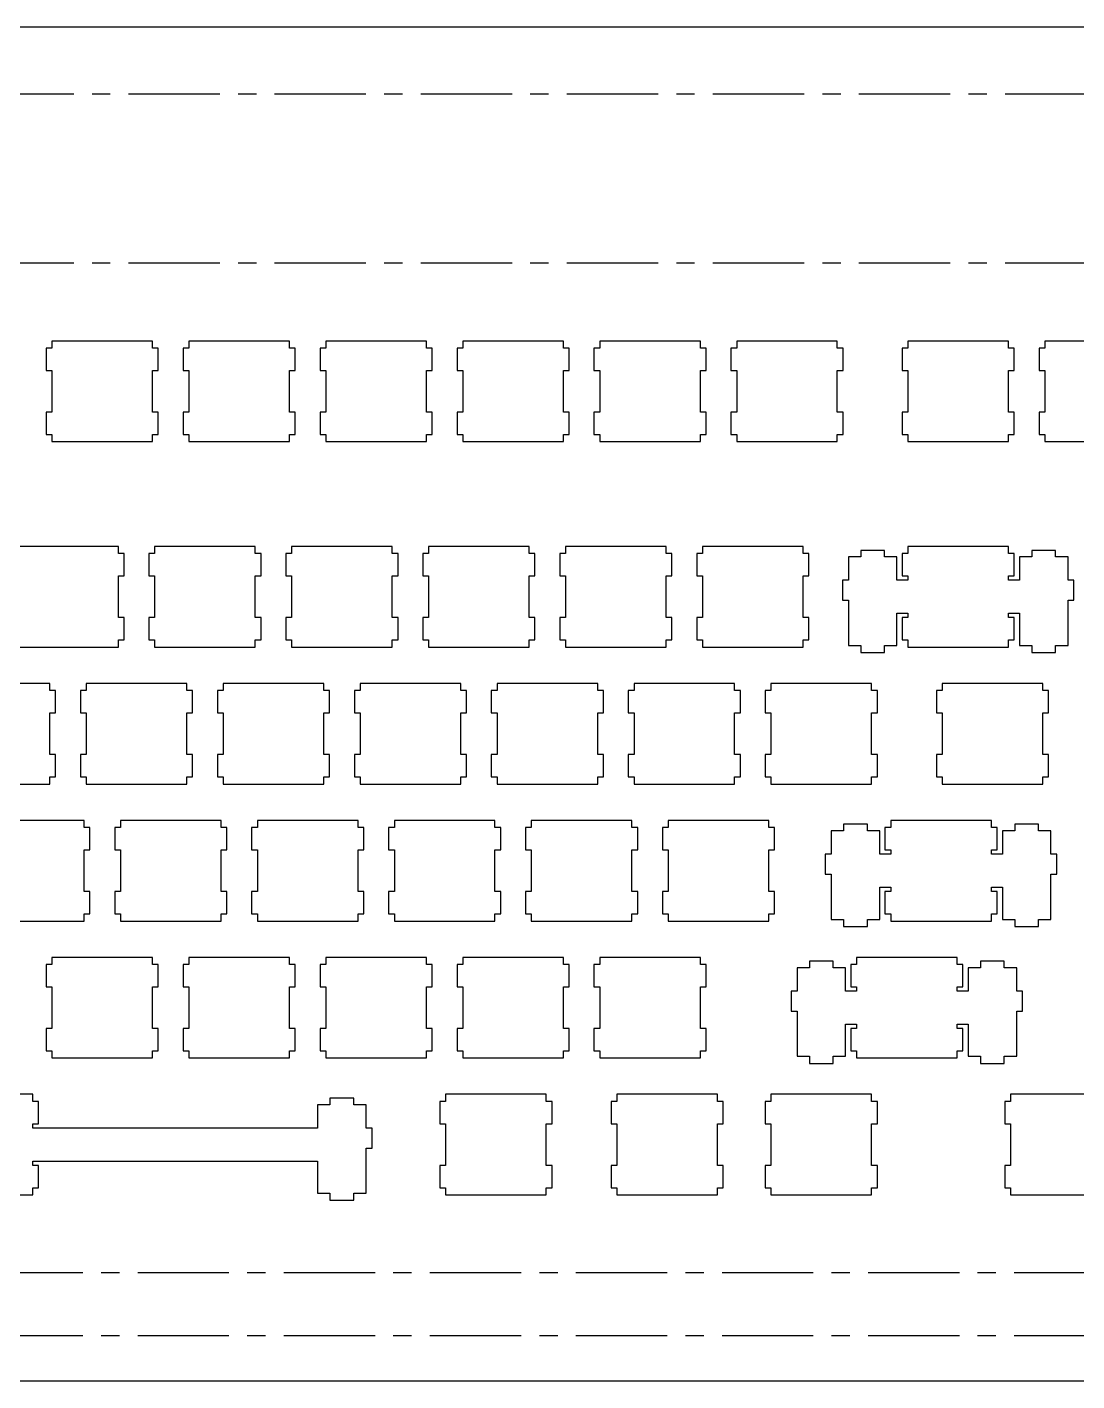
# Model space of a CAD drawing. Header units: millimetres. Extents: x 0 to 461, y 0 to 188.
# Drawn here: x 147.2 to 293.2, y 0 to 188.3 of the extents above; entities that cross this region are included whole.
import ezdxf

# ---------------------------------------------------------------- set-up
doc = ezdxf.new("R2010")
doc.units = ezdxf.units.MM
doc.linetypes.add('CENTERX2', pattern=[20.32, 12.7, -2.54, 2.54, -2.54])

msp = doc.modelspace()

# ---------------------------------------------------------------- linework, layer by layer
at = {"color": 7, "linetype": 'Continuous', "lineweight": 25}
for p, q in [((377.22, 188.34), (0.03, 188.34)), ((150.66, 143.67), (149.86, 143.67)), ((149.86, 143.67), (149.86, 140.57)), ((164.66, 144.67), (150.66, 144.67)), ((150.66, 144.67), (150.66, 143.67)), ((164.66, 143.67), (164.66, 144.67)), ((165.46, 143.67), (164.66, 143.67)), ((165.46, 140.57), (165.46, 143.67)), ((169.71, 143.67), (168.91, 143.67)), ((168.91, 143.67), (168.91, 140.57)), ((183.71, 144.67), (169.71, 144.67)), ((169.71, 144.67), (169.71, 143.67)), ((183.71, 143.67), (183.71, 144.67)), ((184.51, 143.67), (183.71, 143.67)), ((184.51, 140.57), (184.51, 143.67)), ((188.76, 143.67), (187.96, 143.67)), ((187.96, 143.67), (187.96, 140.57)), ((202.76, 144.67), (188.76, 144.67)), ((188.76, 144.67), (188.76, 143.67)), ((202.76, 143.67), (202.76, 144.67)), ((203.56, 143.67), (202.76, 143.67)), ((203.56, 140.57), (203.56, 143.67)), ((207.81, 143.67), (207.01, 143.67)), ((207.01, 143.67), (207.01, 140.57)), ((221.81, 144.67), (207.81, 144.67)), ((207.81, 144.67), (207.81, 143.67)), ((221.81, 143.67), (221.81, 144.67)), ((222.61, 143.67), (221.81, 143.67)), ((222.61, 140.57), (222.61, 143.67)), ((226.86, 143.67), (226.06, 143.67)), ((226.06, 143.67), (226.06, 140.57)), ((240.86, 144.67), (226.86, 144.67)), ((226.86, 144.67), (226.86, 143.67)), ((240.86, 143.67), (240.86, 144.67)), ((241.66, 143.67), (240.86, 143.67)), ((241.66, 140.57), (241.66, 143.67)), ((245.91, 143.67), (245.11, 143.67)), ((245.11, 143.67), (245.11, 140.57)), ((259.91, 144.67), (245.91, 144.67)), ((245.91, 144.67), (245.91, 143.67)), ((259.91, 143.67), (259.91, 144.67)), ((260.71, 143.67), (259.91, 143.67)), ((260.71, 140.57), (260.71, 143.67)), ((269.73, 143.67), (268.93, 143.67)), ((268.93, 143.67), (268.93, 140.57)), ((283.73, 144.67), (269.73, 144.67)), ((269.73, 144.67), (269.73, 143.67)), ((283.73, 143.67), (283.73, 144.67)), ((284.53, 143.67), (283.73, 143.67)), ((284.53, 140.57), (284.53, 143.67)), ((288.78, 143.67), (287.98, 143.67)), ((287.98, 143.67), (287.98, 140.57)), ((302.78, 144.67), (288.78, 144.67)), ((288.78, 144.67), (288.78, 143.67)), ((149.86, 140.57), (150.66, 140.57)), ((150.66, 140.57), (150.66, 134.77)), ((164.66, 134.77), (164.66, 140.57)), ((164.66, 140.57), (165.46, 140.57)), ((168.91, 140.57), (169.71, 140.57)), ((169.71, 140.57), (169.71, 134.77)), ((183.71, 134.77), (183.71, 140.57)), ((183.71, 140.57), (184.51, 140.57)), ((187.96, 140.57), (188.76, 140.57)), ((188.76, 140.57), (188.76, 134.77)), ((202.76, 134.77), (202.76, 140.57)), ((202.76, 140.57), (203.56, 140.57)), ((207.01, 140.57), (207.81, 140.57)), ((207.81, 140.57), (207.81, 134.77)), ((221.81, 134.77), (221.81, 140.57)), ((221.81, 140.57), (222.61, 140.57)), ((226.06, 140.57), (226.86, 140.57)), ((226.86, 140.57), (226.86, 134.77)), ((240.86, 134.77), (240.86, 140.57)), ((240.86, 140.57), (241.66, 140.57)), ((245.11, 140.57), (245.91, 140.57)), ((245.91, 140.57), (245.91, 134.77)), ((259.91, 134.77), (259.91, 140.57)), ((259.91, 140.57), (260.71, 140.57)), ((268.93, 140.57), (269.73, 140.57)), ((269.73, 140.57), (269.73, 134.77)), ((283.73, 134.77), (283.73, 140.57)), ((283.73, 140.57), (284.53, 140.57)), ((287.98, 140.57), (288.78, 140.57)), ((288.78, 140.57), (288.78, 134.77)), ((150.66, 134.77), (149.86, 134.77)), ((149.86, 134.77), (149.86, 131.67)), ((165.46, 134.77), (164.66, 134.77)), ((165.46, 131.67), (165.46, 134.77)), ((169.71, 134.77), (168.91, 134.77)), ((168.91, 134.77), (168.91, 131.67)), ((184.51, 134.77), (183.71, 134.77)), ((184.51, 131.67), (184.51, 134.77)), ((188.76, 134.77), (187.96, 134.77)), ((187.96, 134.77), (187.96, 131.67)), ((203.56, 134.77), (202.76, 134.77)), ((203.56, 131.67), (203.56, 134.77)), ((207.81, 134.77), (207.01, 134.77)), ((207.01, 134.77), (207.01, 131.67)), ((222.61, 134.77), (221.81, 134.77)), ((222.61, 131.67), (222.61, 134.77)), ((226.86, 134.77), (226.06, 134.77)), ((226.06, 134.77), (226.06, 131.67)), ((241.66, 134.77), (240.86, 134.77)), ((241.66, 131.67), (241.66, 134.77)), ((245.91, 134.77), (245.11, 134.77)), ((245.11, 134.77), (245.11, 131.67)), ((260.71, 134.77), (259.91, 134.77)), ((260.71, 131.67), (260.71, 134.77)), ((269.73, 134.77), (268.93, 134.77)), ((268.93, 134.77), (268.93, 131.67)), ((284.53, 134.77), (283.73, 134.77)), ((284.53, 131.67), (284.53, 134.77)), ((288.78, 134.77), (287.98, 134.77)), ((287.98, 134.77), (287.98, 131.67)), ((149.86, 131.67), (150.66, 131.67)), ((150.66, 131.67), (150.66, 130.67)), ((150.66, 130.67), (164.66, 130.67)), ((164.66, 130.67), (164.66, 131.67)), ((164.66, 131.67), (165.46, 131.67)), ((168.91, 131.67), (169.71, 131.67)), ((169.71, 131.67), (169.71, 130.67)), ((169.71, 130.67), (183.71, 130.67)), ((183.71, 130.67), (183.71, 131.67)), ((183.71, 131.67), (184.51, 131.67)), ((187.96, 131.67), (188.76, 131.67)), ((188.76, 131.67), (188.76, 130.67)), ((188.76, 130.67), (202.76, 130.67)), ((202.76, 130.67), (202.76, 131.67)), ((202.76, 131.67), (203.56, 131.67)), ((207.01, 131.67), (207.81, 131.67)), ((207.81, 131.67), (207.81, 130.67)), ((207.81, 130.67), (221.81, 130.67)), ((221.81, 130.67), (221.81, 131.67)), ((221.81, 131.67), (222.61, 131.67)), ((226.06, 131.67), (226.86, 131.67)), ((226.86, 131.67), (226.86, 130.67)), ((226.86, 130.67), (240.86, 130.67)), ((240.86, 130.67), (240.86, 131.67)), ((240.86, 131.67), (241.66, 131.67)), ((245.11, 131.67), (245.91, 131.67)), ((245.91, 131.67), (245.91, 130.67)), ((245.91, 130.67), (259.91, 130.67)), ((259.91, 130.67), (259.91, 131.67)), ((259.91, 131.67), (260.71, 131.67)), ((268.93, 131.67), (269.73, 131.67)), ((269.73, 131.67), (269.73, 130.67)), ((269.73, 130.67), (283.73, 130.67)), ((283.73, 130.67), (283.73, 131.67)), ((283.73, 131.67), (284.53, 131.67)), ((287.98, 131.67), (288.78, 131.67)), ((288.78, 131.67), (288.78, 130.67)), ((288.78, 130.67), (302.78, 130.67)), ((159.9, 116.09), (145.9, 116.09)), ((159.9, 115.1), (159.9, 116.09)), ((160.7, 115.1), (159.9, 115.1)), ((160.7, 112), (160.7, 115.1)), ((164.95, 115.1), (164.15, 115.1)), ((164.15, 115.1), (164.15, 112)), ((178.95, 116.09), (164.95, 116.09)), ((164.95, 116.09), (164.95, 115.1)), ((178.95, 115.1), (178.95, 116.09)), ((179.75, 115.1), (178.95, 115.1)), ((179.75, 112), (179.75, 115.1)), ((184, 115.1), (183.2, 115.1)), ((183.2, 115.1), (183.2, 112)), ((198, 116.09), (184, 116.09)), ((184, 116.09), (184, 115.1)), ((198, 115.1), (198, 116.09)), ((198.8, 115.1), (198, 115.1)), ((198.8, 112), (198.8, 115.1)), ((203.05, 115.1), (202.25, 115.1)), ((202.25, 115.1), (202.25, 112)), ((217.05, 116.09), (203.05, 116.09)), ((203.05, 116.09), (203.05, 115.1)), ((217.05, 115.1), (217.05, 116.09)), ((217.85, 115.1), (217.05, 115.1)), ((217.85, 112), (217.85, 115.1)), ((222.1, 115.1), (221.3, 115.1)), ((221.3, 115.1), (221.3, 112)), ((236.1, 116.09), (222.1, 116.09)), ((222.1, 116.09), (222.1, 115.1)), ((236.1, 115.1), (236.1, 116.09)), ((236.9, 115.1), (236.1, 115.1)), ((236.9, 112), (236.9, 115.1)), ((241.15, 115.1), (240.35, 115.1)), ((240.35, 115.1), (240.35, 112)), ((255.15, 116.09), (241.15, 116.09)), ((241.15, 116.09), (241.15, 115.1)), ((255.15, 115.1), (255.15, 116.09)), ((255.95, 115.1), (255.15, 115.1)), ((255.95, 112), (255.95, 115.1)), ((266.48, 115.55), (263.18, 115.55)), ((263.18, 115.55), (263.18, 114.63)), ((266.48, 114.63), (266.48, 115.55)), ((269.73, 115.1), (268.93, 115.1)), ((268.93, 115.1), (268.93, 112)), ((283.73, 116.09), (269.73, 116.09)), ((269.73, 116.09), (269.73, 115.1)), ((283.73, 115.1), (283.73, 116.09)), ((284.53, 115.1), (283.73, 115.1)), ((284.53, 112), (284.53, 115.1)), ((290.28, 115.55), (286.98, 115.55)), ((286.98, 115.55), (286.98, 114.63)), ((290.28, 114.63), (290.28, 115.55)), ((263.18, 114.63), (261.45, 114.63)), ((261.45, 114.63), (261.45, 111.39)), ((268.2, 114.63), (266.48, 114.63)), ((268.2, 111.39), (268.2, 114.63)), ((286.98, 114.63), (285.25, 114.63)), ((285.25, 114.63), (285.25, 111.39)), ((292, 114.63), (290.28, 114.63)), ((292, 111.39), (292, 114.63)), ((159.9, 106.2), (159.9, 112)), ((159.9, 112), (160.7, 112)), ((164.15, 112), (164.95, 112)), ((164.95, 112), (164.95, 106.2)), ((178.95, 106.2), (178.95, 112)), ((178.95, 112), (179.75, 112)), ((183.2, 112), (184, 112)), ((184, 112), (184, 106.2)), ((198, 106.2), (198, 112)), ((198, 112), (198.8, 112)), ((202.25, 112), (203.05, 112)), ((203.05, 112), (203.05, 106.2)), ((217.05, 106.2), (217.05, 112)), ((217.05, 112), (217.85, 112)), ((221.3, 112), (222.1, 112)), ((222.1, 112), (222.1, 106.2)), ((236.1, 106.2), (236.1, 112)), ((236.1, 112), (236.9, 112)), ((240.35, 112), (241.15, 112)), ((241.15, 112), (241.15, 106.2)), ((255.15, 106.2), (255.15, 112)), ((255.15, 112), (255.95, 112)), ((261.45, 111.39), (260.63, 111.39)), ((260.63, 111.39), (260.63, 108.6)), ((269.73, 111.39), (268.2, 111.39)), ((268.93, 112), (269.73, 112)), ((269.73, 112), (269.73, 111.39)), ((283.73, 111.39), (283.73, 112)), ((283.73, 112), (284.53, 112)), ((285.25, 111.39), (283.73, 111.39)), ((292.83, 111.39), (292, 111.39)), ((292.83, 108.6), (292.83, 111.39)), ((260.63, 108.6), (261.45, 108.6)), ((261.45, 108.6), (261.45, 102.33)), ((292, 102.33), (292, 108.6)), ((292, 108.6), (292.83, 108.6)), ((160.7, 106.2), (159.9, 106.2)), ((160.7, 103.1), (160.7, 106.2)), ((164.95, 106.2), (164.15, 106.2)), ((164.15, 106.2), (164.15, 103.1)), ((179.75, 106.2), (178.95, 106.2)), ((179.75, 103.1), (179.75, 106.2)), ((184, 106.2), (183.2, 106.2)), ((183.2, 106.2), (183.2, 103.1)), ((198.8, 106.2), (198, 106.2)), ((198.8, 103.1), (198.8, 106.2)), ((203.05, 106.2), (202.25, 106.2)), ((202.25, 106.2), (202.25, 103.1)), ((217.85, 106.2), (217.05, 106.2)), ((217.85, 103.1), (217.85, 106.2)), ((222.1, 106.2), (221.3, 106.2)), ((221.3, 106.2), (221.3, 103.1)), ((236.9, 106.2), (236.1, 106.2)), ((236.9, 103.1), (236.9, 106.2)), ((241.15, 106.2), (240.35, 106.2)), ((240.35, 106.2), (240.35, 103.1)), ((255.95, 106.2), (255.15, 106.2)), ((255.95, 103.1), (255.95, 106.2)), ((268.2, 102.33), (268.2, 106.8)), ((268.2, 106.8), (269.73, 106.8)), ((269.73, 106.2), (268.93, 106.2)), ((268.93, 106.2), (268.93, 103.1)), ((269.73, 106.8), (269.73, 106.2)), ((283.73, 106.2), (283.73, 106.8)), ((283.73, 106.8), (285.25, 106.8)), ((284.53, 106.2), (283.73, 106.2)), ((284.53, 103.1), (284.53, 106.2)), ((285.25, 106.8), (285.25, 102.33)), ((145.9, 102.1), (159.9, 102.1)), ((159.9, 102.1), (159.9, 103.1)), ((159.9, 103.1), (160.7, 103.1)), ((164.15, 103.1), (164.95, 103.1)), ((164.95, 103.1), (164.95, 102.1)), ((164.95, 102.1), (178.95, 102.1)), ((178.95, 102.1), (178.95, 103.1)), ((178.95, 103.1), (179.75, 103.1)), ((183.2, 103.1), (184, 103.1)), ((184, 103.1), (184, 102.1)), ((184, 102.1), (198, 102.1)), ((198, 102.1), (198, 103.1)), ((198, 103.1), (198.8, 103.1)), ((202.25, 103.1), (203.05, 103.1)), ((203.05, 103.1), (203.05, 102.1)), ((203.05, 102.1), (217.05, 102.1)), ((217.05, 102.1), (217.05, 103.1)), ((217.05, 103.1), (217.85, 103.1)), ((221.3, 103.1), (222.1, 103.1)), ((222.1, 103.1), (222.1, 102.1)), ((222.1, 102.1), (236.1, 102.1)), ((236.1, 102.1), (236.1, 103.1)), ((236.1, 103.1), (236.9, 103.1)), ((240.35, 103.1), (241.15, 103.1)), ((241.15, 103.1), (241.15, 102.1)), ((241.15, 102.1), (255.15, 102.1)), ((255.15, 102.1), (255.15, 103.1)), ((255.15, 103.1), (255.95, 103.1)), ((261.45, 102.33), (263.18, 102.33)), ((263.18, 102.33), (263.18, 101.35)), ((266.48, 101.35), (266.48, 102.33)), ((266.48, 102.33), (268.2, 102.33)), ((268.93, 103.1), (269.73, 103.1)), ((269.73, 103.1), (269.73, 102.1)), ((269.73, 102.1), (283.73, 102.1)), ((283.73, 102.1), (283.73, 103.1)), ((283.73, 103.1), (284.53, 103.1)), ((285.25, 102.33), (286.98, 102.33)), ((286.98, 102.33), (286.98, 101.35)), ((290.28, 101.35), (290.28, 102.33)), ((290.28, 102.33), (292, 102.33)), ((263.18, 101.35), (266.48, 101.35)), ((286.98, 101.35), (290.28, 101.35)), ((150.38, 97.04), (136.38, 97.04)), ((150.38, 96.05), (150.38, 97.04)), ((151.18, 96.05), (150.38, 96.05)), ((151.18, 92.95), (151.18, 96.05)), ((155.43, 96.05), (154.63, 96.05)), ((154.63, 96.05), (154.63, 92.95)), ((169.43, 97.04), (155.43, 97.04)), ((155.43, 97.04), (155.43, 96.05)), ((169.43, 96.05), (169.43, 97.04)), ((170.23, 96.05), (169.43, 96.05)), ((170.23, 92.95), (170.23, 96.05)), ((174.48, 96.05), (173.68, 96.05)), ((173.68, 96.05), (173.68, 92.95)), ((188.48, 97.04), (174.48, 97.04)), ((174.48, 97.04), (174.48, 96.05)), ((188.48, 96.05), (188.48, 97.04)), ((189.28, 96.05), (188.48, 96.05)), ((189.28, 92.95), (189.28, 96.05)), ((193.53, 96.05), (192.73, 96.05)), ((192.73, 96.05), (192.73, 92.95)), ((207.53, 97.04), (193.53, 97.04)), ((193.53, 97.04), (193.53, 96.05)), ((207.53, 96.05), (207.53, 97.04)), ((208.33, 96.05), (207.53, 96.05)), ((208.33, 92.95), (208.33, 96.05)), ((212.58, 96.05), (211.78, 96.05)), ((211.78, 96.05), (211.78, 92.95)), ((226.58, 97.04), (212.58, 97.04)), ((212.58, 97.04), (212.58, 96.05)), ((226.58, 96.05), (226.58, 97.04)), ((227.38, 96.05), (226.58, 96.05)), ((227.38, 92.95), (227.38, 96.05)), ((231.63, 96.05), (230.83, 96.05)), ((230.83, 96.05), (230.83, 92.95)), ((245.63, 97.04), (231.63, 97.04)), ((231.63, 97.04), (231.63, 96.05)), ((245.63, 96.05), (245.63, 97.04)), ((246.43, 96.05), (245.63, 96.05)), ((246.43, 92.95), (246.43, 96.05)), ((250.68, 96.05), (249.88, 96.05)), ((249.88, 96.05), (249.88, 92.95)), ((264.68, 97.04), (250.68, 97.04)), ((250.68, 97.04), (250.68, 96.05)), ((264.68, 96.05), (264.68, 97.04)), ((265.48, 96.05), (264.68, 96.05)), ((265.48, 92.95), (265.48, 96.05)), ((274.49, 96.05), (273.69, 96.05)), ((273.69, 96.05), (273.69, 92.95)), ((288.49, 97.04), (274.49, 97.04)), ((274.49, 97.04), (274.49, 96.05)), ((288.49, 96.05), (288.49, 97.04)), ((289.29, 96.05), (288.49, 96.05)), ((289.29, 92.95), (289.29, 96.05)), ((150.38, 87.15), (150.38, 92.95)), ((150.38, 92.95), (151.18, 92.95)), ((154.63, 92.95), (155.43, 92.95)), ((155.43, 92.95), (155.43, 87.15)), ((169.43, 87.15), (169.43, 92.95)), ((169.43, 92.95), (170.23, 92.95)), ((173.68, 92.95), (174.48, 92.95)), ((174.48, 92.95), (174.48, 87.15)), ((188.48, 87.15), (188.48, 92.95)), ((188.48, 92.95), (189.28, 92.95)), ((192.73, 92.95), (193.53, 92.95)), ((193.53, 92.95), (193.53, 87.15)), ((207.53, 87.15), (207.53, 92.95)), ((207.53, 92.95), (208.33, 92.95)), ((211.78, 92.95), (212.58, 92.95)), ((212.58, 92.95), (212.58, 87.15)), ((226.58, 87.15), (226.58, 92.95)), ((226.58, 92.95), (227.38, 92.95)), ((230.83, 92.95), (231.63, 92.95)), ((231.63, 92.95), (231.63, 87.15)), ((245.63, 87.15), (245.63, 92.95)), ((245.63, 92.95), (246.43, 92.95)), ((249.88, 92.95), (250.68, 92.95)), ((250.68, 92.95), (250.68, 87.15)), ((264.68, 87.15), (264.68, 92.95)), ((264.68, 92.95), (265.48, 92.95)), ((273.69, 92.95), (274.49, 92.95)), ((274.49, 92.95), (274.49, 87.15)), ((288.49, 87.15), (288.49, 92.95)), ((288.49, 92.95), (289.29, 92.95)), ((151.18, 87.15), (150.38, 87.15)), ((151.18, 84.05), (151.18, 87.15)), ((155.43, 87.15), (154.63, 87.15)), ((154.63, 87.15), (154.63, 84.05)), ((170.23, 87.15), (169.43, 87.15)), ((170.23, 84.05), (170.23, 87.15)), ((174.48, 87.15), (173.68, 87.15)), ((173.68, 87.15), (173.68, 84.05)), ((189.28, 87.15), (188.48, 87.15)), ((189.28, 84.05), (189.28, 87.15)), ((193.53, 87.15), (192.73, 87.15)), ((192.73, 87.15), (192.73, 84.05)), ((208.33, 87.15), (207.53, 87.15)), ((208.33, 84.05), (208.33, 87.15)), ((212.58, 87.15), (211.78, 87.15)), ((211.78, 87.15), (211.78, 84.05)), ((227.38, 87.15), (226.58, 87.15)), ((227.38, 84.05), (227.38, 87.15)), ((231.63, 87.15), (230.83, 87.15)), ((230.83, 87.15), (230.83, 84.05)), ((246.43, 87.15), (245.63, 87.15)), ((246.43, 84.05), (246.43, 87.15)), ((250.68, 87.15), (249.88, 87.15)), ((249.88, 87.15), (249.88, 84.05)), ((265.48, 87.15), (264.68, 87.15)), ((265.48, 84.05), (265.48, 87.15)), ((274.49, 87.15), (273.69, 87.15)), ((273.69, 87.15), (273.69, 84.05)), ((289.29, 87.15), (288.49, 87.15)), ((289.29, 84.05), (289.29, 87.15)), ((136.38, 83.05), (150.38, 83.05)), ((150.38, 83.05), (150.38, 84.05)), ((150.38, 84.05), (151.18, 84.05)), ((154.63, 84.05), (155.43, 84.05)), ((155.43, 84.05), (155.43, 83.05)), ((155.43, 83.05), (169.43, 83.05)), ((169.43, 83.05), (169.43, 84.05)), ((169.43, 84.05), (170.23, 84.05)), ((173.68, 84.05), (174.48, 84.05)), ((174.48, 84.05), (174.48, 83.05)), ((174.48, 83.05), (188.48, 83.05)), ((188.48, 83.05), (188.48, 84.05)), ((188.48, 84.05), (189.28, 84.05)), ((192.73, 84.05), (193.53, 84.05)), ((193.53, 84.05), (193.53, 83.05)), ((193.53, 83.05), (207.53, 83.05)), ((207.53, 83.05), (207.53, 84.05)), ((207.53, 84.05), (208.33, 84.05)), ((211.78, 84.05), (212.58, 84.05)), ((212.58, 84.05), (212.58, 83.05)), ((212.58, 83.05), (226.58, 83.05)), ((226.58, 83.05), (226.58, 84.05)), ((226.58, 84.05), (227.38, 84.05)), ((230.83, 84.05), (231.63, 84.05)), ((231.63, 84.05), (231.63, 83.05)), ((231.63, 83.05), (245.63, 83.05)), ((245.63, 83.05), (245.63, 84.05)), ((245.63, 84.05), (246.43, 84.05)), ((249.88, 84.05), (250.68, 84.05)), ((250.68, 84.05), (250.68, 83.05)), ((250.68, 83.05), (264.68, 83.05)), ((264.68, 83.05), (264.68, 84.05)), ((264.68, 84.05), (265.48, 84.05)), ((273.69, 84.05), (274.49, 84.05)), ((274.49, 84.05), (274.49, 83.05)), ((274.49, 83.05), (288.49, 83.05)), ((288.49, 83.05), (288.49, 84.05)), ((288.49, 84.05), (289.29, 84.05)), ((155.14, 77.99), (141.14, 77.99)), ((155.14, 76.99), (155.14, 77.99)), ((174.19, 77.99), (160.19, 77.99)), ((160.19, 77.99), (160.19, 76.99)), ((174.19, 76.99), (174.19, 77.99)), ((193.24, 77.99), (179.24, 77.99)), ((179.24, 77.99), (179.24, 76.99)), ((193.24, 76.99), (193.24, 77.99)), ((212.29, 77.99), (198.29, 77.99)), ((198.29, 77.99), (198.29, 76.99)), ((212.29, 76.99), (212.29, 77.99)), ((231.34, 77.99), (217.34, 77.99)), ((217.34, 77.99), (217.34, 76.99)), ((231.34, 76.99), (231.34, 77.99)), ((250.39, 77.99), (236.39, 77.99)), ((236.39, 77.99), (236.39, 76.99)), ((250.39, 76.99), (250.39, 77.99)), ((264.09, 77.45), (260.79, 77.45)), ((260.79, 77.45), (260.79, 76.52)), ((264.09, 76.52), (264.09, 77.45)), ((281.34, 77.99), (267.34, 77.99)), ((267.34, 77.99), (267.34, 76.99)), ((281.34, 76.99), (281.34, 77.99)), ((287.89, 77.45), (284.59, 77.45)), ((284.59, 77.45), (284.59, 76.52)), ((287.89, 76.52), (287.89, 77.45)), ((155.94, 76.99), (155.14, 76.99)), ((155.94, 73.9), (155.94, 76.99)), ((160.19, 76.99), (159.39, 76.99)), ((159.39, 76.99), (159.39, 73.9)), ((174.99, 76.99), (174.19, 76.99)), ((174.99, 73.9), (174.99, 76.99)), ((179.24, 76.99), (178.44, 76.99)), ((178.44, 76.99), (178.44, 73.9)), ((194.04, 76.99), (193.24, 76.99)), ((194.04, 73.9), (194.04, 76.99)), ((198.29, 76.99), (197.49, 76.99)), ((197.49, 76.99), (197.49, 73.9)), ((213.09, 76.99), (212.29, 76.99)), ((213.09, 73.9), (213.09, 76.99)), ((217.34, 76.99), (216.54, 76.99)), ((216.54, 76.99), (216.54, 73.9)), ((232.14, 76.99), (231.34, 76.99)), ((232.14, 73.9), (232.14, 76.99)), ((236.39, 76.99), (235.59, 76.99)), ((235.59, 76.99), (235.59, 73.9)), ((251.19, 76.99), (250.39, 76.99)), ((251.19, 73.9), (251.19, 76.99)), ((260.79, 76.52), (259.07, 76.52)), ((259.07, 76.52), (259.07, 73.29)), ((265.82, 76.52), (264.09, 76.52)), ((265.82, 73.29), (265.82, 76.52)), ((267.34, 76.99), (266.54, 76.99)), ((266.54, 76.99), (266.54, 73.9)), ((282.14, 76.99), (281.34, 76.99)), ((282.14, 73.9), (282.14, 76.99)), ((284.59, 76.52), (282.87, 76.52)), ((282.87, 76.52), (282.87, 73.29)), ((289.62, 76.52), (287.89, 76.52)), ((289.62, 73.29), (289.62, 76.52)), ((155.14, 68.1), (155.14, 73.9)), ((155.14, 73.9), (155.94, 73.9)), ((159.39, 73.9), (160.19, 73.9)), ((160.19, 73.9), (160.19, 68.1)), ((174.19, 68.1), (174.19, 73.9)), ((174.19, 73.9), (174.99, 73.9)), ((178.44, 73.9), (179.24, 73.9)), ((179.24, 73.9), (179.24, 68.1)), ((193.24, 68.1), (193.24, 73.9)), ((193.24, 73.9), (194.04, 73.9)), ((197.49, 73.9), (198.29, 73.9)), ((198.29, 73.9), (198.29, 68.1)), ((212.29, 68.1), (212.29, 73.9)), ((212.29, 73.9), (213.09, 73.9)), ((216.54, 73.9), (217.34, 73.9)), ((217.34, 73.9), (217.34, 68.1)), ((231.34, 68.1), (231.34, 73.9)), ((231.34, 73.9), (232.14, 73.9)), ((235.59, 73.9), (236.39, 73.9)), ((236.39, 73.9), (236.39, 68.1)), ((250.39, 68.1), (250.39, 73.9)), ((250.39, 73.9), (251.19, 73.9)), ((266.54, 73.9), (267.34, 73.9)), ((267.34, 73.9), (267.34, 73.29)), ((281.34, 73.29), (281.34, 73.9)), ((281.34, 73.9), (282.14, 73.9)), ((259.07, 73.29), (258.24, 73.29)), ((258.24, 73.29), (258.24, 70.49)), ((267.34, 73.29), (265.82, 73.29)), ((282.87, 73.29), (281.34, 73.29)), ((290.44, 73.29), (289.62, 73.29)), ((290.44, 70.49), (290.44, 73.29)), ((258.24, 70.49), (259.07, 70.49)), ((259.07, 70.49), (259.07, 64.22)), ((289.62, 64.22), (289.62, 70.49)), ((289.62, 70.49), (290.44, 70.49)), ((155.94, 68.1), (155.14, 68.1)), ((155.94, 64.99), (155.94, 68.1)), ((160.19, 68.1), (159.39, 68.1)), ((159.39, 68.1), (159.39, 64.99)), ((174.99, 68.1), (174.19, 68.1)), ((174.99, 64.99), (174.99, 68.1)), ((179.24, 68.1), (178.44, 68.1)), ((178.44, 68.1), (178.44, 64.99)), ((194.04, 68.1), (193.24, 68.1)), ((194.04, 64.99), (194.04, 68.1)), ((198.29, 68.1), (197.49, 68.1)), ((197.49, 68.1), (197.49, 64.99)), ((213.09, 68.1), (212.29, 68.1)), ((213.09, 64.99), (213.09, 68.1)), ((217.34, 68.1), (216.54, 68.1)), ((216.54, 68.1), (216.54, 64.99)), ((232.14, 68.1), (231.34, 68.1)), ((232.14, 64.99), (232.14, 68.1)), ((236.39, 68.1), (235.59, 68.1)), ((235.59, 68.1), (235.59, 64.99)), ((251.19, 68.1), (250.39, 68.1)), ((251.19, 64.99), (251.19, 68.1)), ((265.82, 64.22), (265.82, 68.69)), ((265.82, 68.69), (267.34, 68.69)), ((267.34, 68.1), (266.54, 68.1)), ((266.54, 68.1), (266.54, 64.99)), ((267.34, 68.69), (267.34, 68.1)), ((281.34, 68.1), (281.34, 68.69)), ((281.34, 68.69), (282.87, 68.69)), ((282.14, 68.1), (281.34, 68.1)), ((282.14, 64.99), (282.14, 68.1)), ((282.87, 68.69), (282.87, 64.22)), ((155.14, 63.99), (155.14, 64.99)), ((155.14, 64.99), (155.94, 64.99)), ((159.39, 64.99), (160.19, 64.99)), ((160.19, 64.99), (160.19, 63.99)), ((174.19, 63.99), (174.19, 64.99)), ((174.19, 64.99), (174.99, 64.99)), ((178.44, 64.99), (179.24, 64.99)), ((179.24, 64.99), (179.24, 63.99)), ((193.24, 63.99), (193.24, 64.99)), ((193.24, 64.99), (194.04, 64.99)), ((197.49, 64.99), (198.29, 64.99)), ((198.29, 64.99), (198.29, 63.99)), ((212.29, 63.99), (212.29, 64.99)), ((212.29, 64.99), (213.09, 64.99)), ((216.54, 64.99), (217.34, 64.99)), ((217.34, 64.99), (217.34, 63.99)), ((231.34, 63.99), (231.34, 64.99)), ((231.34, 64.99), (232.14, 64.99)), ((235.59, 64.99), (236.39, 64.99)), ((236.39, 64.99), (236.39, 63.99)), ((250.39, 63.99), (250.39, 64.99)), ((250.39, 64.99), (251.19, 64.99)), ((259.07, 64.22), (260.79, 64.22)), ((260.79, 64.22), (260.79, 63.24)), ((264.09, 63.24), (264.09, 64.22)), ((264.09, 64.22), (265.82, 64.22)), ((266.54, 64.99), (267.34, 64.99)), ((267.34, 64.99), (267.34, 63.99)), ((281.34, 63.99), (281.34, 64.99)), ((281.34, 64.99), (282.14, 64.99)), ((282.87, 64.22), (284.59, 64.22)), ((284.59, 64.22), (284.59, 63.24)), ((287.89, 63.24), (287.89, 64.22)), ((287.89, 64.22), (289.62, 64.22)), ((141.14, 63.99), (155.14, 63.99)), ((160.19, 63.99), (174.19, 63.99)), ((179.24, 63.99), (193.24, 63.99)), ((198.29, 63.99), (212.29, 63.99)), ((217.34, 63.99), (231.34, 63.99)), ((236.39, 63.99), (250.39, 63.99)), ((260.79, 63.24), (264.09, 63.24)), ((267.34, 63.99), (281.34, 63.99)), ((284.59, 63.24), (287.89, 63.24)), ((164.66, 58.94), (150.66, 58.94)), ((150.66, 58.94), (150.66, 57.94)), ((164.66, 57.94), (164.66, 58.94)), ((183.71, 58.94), (169.71, 58.94)), ((169.71, 58.94), (169.71, 57.94)), ((183.71, 57.94), (183.71, 58.94)), ((202.76, 58.94), (188.76, 58.94)), ((188.76, 58.94), (188.76, 57.94)), ((202.76, 57.94), (202.76, 58.94)), ((221.81, 58.94), (207.81, 58.94)), ((207.81, 58.94), (207.81, 57.94)), ((221.81, 57.94), (221.81, 58.94)), ((240.86, 58.94), (226.86, 58.94)), ((226.86, 58.94), (226.86, 57.94)), ((240.86, 57.94), (240.86, 58.94)), ((259.33, 58.4), (256.03, 58.4)), ((256.03, 58.4), (256.03, 57.47)), ((259.33, 57.47), (259.33, 58.4)), ((276.58, 58.94), (262.58, 58.94)), ((262.58, 58.94), (262.58, 57.94)), ((276.58, 57.94), (276.58, 58.94)), ((283.13, 58.4), (279.83, 58.4)), ((279.83, 58.4), (279.83, 57.47)), ((283.13, 57.47), (283.13, 58.4)), ((150.66, 57.94), (149.86, 57.94)), ((149.86, 57.94), (149.86, 54.85)), ((165.46, 57.94), (164.66, 57.94)), ((165.46, 54.85), (165.46, 57.94)), ((169.71, 57.94), (168.91, 57.94)), ((168.91, 57.94), (168.91, 54.85)), ((184.51, 57.94), (183.71, 57.94)), ((184.51, 54.85), (184.51, 57.94)), ((188.76, 57.94), (187.96, 57.94)), ((187.96, 57.94), (187.96, 54.85)), ((203.56, 57.94), (202.76, 57.94)), ((203.56, 54.85), (203.56, 57.94)), ((207.81, 57.94), (207.01, 57.94)), ((207.01, 57.94), (207.01, 54.85)), ((222.61, 57.94), (221.81, 57.94)), ((222.61, 54.85), (222.61, 57.94)), ((226.86, 57.94), (226.06, 57.94)), ((226.06, 57.94), (226.06, 54.85)), ((241.66, 57.94), (240.86, 57.94)), ((241.66, 54.85), (241.66, 57.94)), ((256.03, 57.47), (254.31, 57.47)), ((254.31, 57.47), (254.31, 54.24)), ((261.06, 57.47), (259.33, 57.47)), ((261.06, 54.24), (261.06, 57.47)), ((262.58, 57.94), (261.78, 57.94)), ((261.78, 57.94), (261.78, 54.85)), ((277.38, 57.94), (276.58, 57.94)), ((277.38, 54.85), (277.38, 57.94)), ((279.83, 57.47), (278.11, 57.47)), ((278.11, 57.47), (278.11, 54.24)), ((284.86, 57.47), (283.13, 57.47)), ((284.86, 54.24), (284.86, 57.47)), ((149.86, 54.85), (150.66, 54.85)), ((150.66, 54.85), (150.66, 49.04)), ((164.66, 49.04), (164.66, 54.85)), ((164.66, 54.85), (165.46, 54.85)), ((168.91, 54.85), (169.71, 54.85)), ((169.71, 54.85), (169.71, 49.04)), ((183.71, 49.04), (183.71, 54.85)), ((183.71, 54.85), (184.51, 54.85)), ((187.96, 54.85), (188.76, 54.85)), ((188.76, 54.85), (188.76, 49.04)), ((202.76, 49.04), (202.76, 54.85)), ((202.76, 54.85), (203.56, 54.85)), ((207.01, 54.85), (207.81, 54.85)), ((207.81, 54.85), (207.81, 49.04)), ((221.81, 49.04), (221.81, 54.85)), ((221.81, 54.85), (222.61, 54.85)), ((226.06, 54.85), (226.86, 54.85)), ((226.86, 54.85), (226.86, 49.04)), ((240.86, 49.04), (240.86, 54.85)), ((240.86, 54.85), (241.66, 54.85)), ((261.78, 54.85), (262.58, 54.85)), ((262.58, 54.85), (262.58, 54.24)), ((276.58, 54.24), (276.58, 54.85)), ((276.58, 54.85), (277.38, 54.85)), ((254.31, 54.24), (253.48, 54.24)), ((253.48, 54.24), (253.48, 51.44)), ((262.58, 54.24), (261.06, 54.24)), ((278.11, 54.24), (276.58, 54.24)), ((285.68, 54.24), (284.86, 54.24)), ((285.68, 51.44), (285.68, 54.24)), ((253.48, 51.44), (254.31, 51.44)), ((254.31, 51.44), (254.31, 45.17)), ((284.86, 45.17), (284.86, 51.44)), ((284.86, 51.44), (285.68, 51.44)), ((150.66, 49.04), (149.86, 49.04)), ((149.86, 49.04), (149.86, 45.94)), ((165.46, 49.04), (164.66, 49.04)), ((165.46, 45.94), (165.46, 49.04)), ((169.71, 49.04), (168.91, 49.04)), ((168.91, 49.04), (168.91, 45.94)), ((184.51, 49.04), (183.71, 49.04)), ((184.51, 45.94), (184.51, 49.04)), ((188.76, 49.04), (187.96, 49.04)), ((187.96, 49.04), (187.96, 45.94)), ((203.56, 49.04), (202.76, 49.04)), ((203.56, 45.94), (203.56, 49.04)), ((207.81, 49.04), (207.01, 49.04)), ((207.01, 49.04), (207.01, 45.94)), ((222.61, 49.04), (221.81, 49.04)), ((222.61, 45.94), (222.61, 49.04)), ((226.86, 49.04), (226.06, 49.04)), ((226.06, 49.04), (226.06, 45.94)), ((241.66, 49.04), (240.86, 49.04)), ((241.66, 45.94), (241.66, 49.04)), ((261.06, 45.17), (261.06, 49.64)), ((261.06, 49.64), (262.58, 49.64)), ((262.58, 49.04), (261.78, 49.04)), ((261.78, 49.04), (261.78, 45.94)), ((262.58, 49.64), (262.58, 49.04)), ((276.58, 49.04), (276.58, 49.64)), ((276.58, 49.64), (278.11, 49.64)), ((277.38, 49.04), (276.58, 49.04)), ((277.38, 45.94), (277.38, 49.04)), ((278.11, 49.64), (278.11, 45.17)), ((149.86, 45.94), (150.66, 45.94)), ((150.66, 45.94), (150.66, 44.94)), ((164.66, 44.94), (164.66, 45.94)), ((164.66, 45.94), (165.46, 45.94)), ((168.91, 45.94), (169.71, 45.94)), ((169.71, 45.94), (169.71, 44.94)), ((183.71, 44.94), (183.71, 45.94)), ((183.71, 45.94), (184.51, 45.94)), ((187.96, 45.94), (188.76, 45.94)), ((188.76, 45.94), (188.76, 44.94)), ((202.76, 44.94), (202.76, 45.94)), ((202.76, 45.94), (203.56, 45.94)), ((207.01, 45.94), (207.81, 45.94)), ((207.81, 45.94), (207.81, 44.94)), ((221.81, 44.94), (221.81, 45.94)), ((221.81, 45.94), (222.61, 45.94)), ((226.06, 45.94), (226.86, 45.94)), ((226.86, 45.94), (226.86, 44.94)), ((240.86, 44.94), (240.86, 45.94)), ((240.86, 45.94), (241.66, 45.94)), ((261.78, 45.94), (262.58, 45.94)), ((262.58, 45.94), (262.58, 44.94)), ((276.58, 44.94), (276.58, 45.94)), ((276.58, 45.94), (277.38, 45.94)), ((150.66, 44.94), (164.66, 44.94)), ((169.71, 44.94), (183.71, 44.94)), ((188.76, 44.94), (202.76, 44.94)), ((207.81, 44.94), (221.81, 44.94)), ((226.86, 44.94), (240.86, 44.94)), ((254.31, 45.17), (256.03, 45.17)), ((256.03, 45.17), (256.03, 44.19)), ((256.03, 44.19), (259.33, 44.19)), ((259.33, 44.19), (259.33, 45.17)), ((259.33, 45.17), (261.06, 45.17)), ((262.58, 44.94), (276.58, 44.94)), ((278.11, 45.17), (279.83, 45.17)), ((279.83, 45.17), (279.83, 44.19)), ((279.83, 44.19), (283.13, 44.19)), ((283.13, 44.19), (283.13, 45.17)), ((283.13, 45.17), (284.86, 45.17)), ((147.99, 39.89), (133.99, 39.89)), ((147.99, 38.89), (147.99, 39.89)), ((219.43, 39.89), (205.43, 39.89)), ((205.43, 39.89), (205.43, 38.89)), ((219.43, 38.89), (219.43, 39.89)), ((243.24, 39.89), (229.24, 39.89)), ((229.24, 39.89), (229.24, 38.89)), ((243.24, 38.89), (243.24, 39.89)), ((264.68, 39.89), (250.68, 39.89)), ((250.68, 39.89), (250.68, 38.89)), ((264.68, 38.89), (264.68, 39.89)), ((298.01, 39.89), (284.01, 39.89)), ((284.01, 39.89), (284.01, 38.89)), ((148.79, 38.89), (147.99, 38.89)), ((148.79, 35.8), (148.79, 38.89)), ((189.34, 38.42), (187.62, 38.42)), ((187.62, 38.42), (187.62, 35.19)), ((192.64, 39.35), (189.34, 39.35)), ((189.34, 39.35), (189.34, 38.42)), ((192.64, 38.42), (192.64, 39.35)), ((194.37, 38.42), (192.64, 38.42)), ((194.37, 35.19), (194.37, 38.42)), ((205.43, 38.89), (204.63, 38.89)), ((204.63, 38.89), (204.63, 35.8)), ((220.23, 38.89), (219.43, 38.89)), ((220.23, 35.8), (220.23, 38.89)), ((229.24, 38.89), (228.44, 38.89)), ((228.44, 38.89), (228.44, 35.8)), ((244.04, 38.89), (243.24, 38.89)), ((244.04, 35.8), (244.04, 38.89)), ((250.68, 38.89), (249.87, 38.89)), ((249.87, 38.89), (249.87, 35.8)), ((265.48, 38.89), (264.68, 38.89)), ((265.48, 35.8), (265.48, 38.89)), ((284.01, 38.89), (283.21, 38.89)), ((283.21, 38.89), (283.21, 35.8)), ((147.99, 35.19), (147.99, 35.8)), ((147.99, 35.8), (148.79, 35.8)), ((204.63, 35.8), (205.43, 35.8)), ((205.43, 35.8), (205.43, 29.99)), ((219.43, 29.99), (219.43, 35.8)), ((219.43, 35.8), (220.23, 35.8)), ((228.44, 35.8), (229.24, 35.8)), ((229.24, 35.8), (229.24, 29.99)), ((243.24, 29.99), (243.24, 35.8)), ((243.24, 35.8), (244.04, 35.8)), ((249.87, 35.8), (250.68, 35.8)), ((250.68, 35.8), (250.68, 29.99)), ((264.68, 29.99), (264.68, 35.8)), ((264.68, 35.8), (265.48, 35.8)), ((283.21, 35.8), (284.01, 35.8)), ((284.01, 35.8), (284.01, 29.99)), ((187.62, 35.19), (147.99, 35.19)), ((195.19, 35.19), (194.37, 35.19)), ((195.19, 32.39), (195.19, 35.19)), ((194.37, 26.12), (194.37, 32.39)), ((194.37, 32.39), (195.19, 32.39)), ((147.99, 29.99), (147.99, 30.59)), ((147.99, 30.59), (187.62, 30.59)), ((187.62, 30.59), (187.62, 26.12)), ((148.79, 29.99), (147.99, 29.99)), ((148.79, 26.89), (148.79, 29.99)), ((205.43, 29.99), (204.63, 29.99)), ((204.63, 29.99), (204.63, 26.89)), ((220.23, 29.99), (219.43, 29.99)), ((220.23, 26.89), (220.23, 29.99)), ((229.24, 29.99), (228.44, 29.99)), ((228.44, 29.99), (228.44, 26.89)), ((244.04, 29.99), (243.24, 29.99)), ((244.04, 26.89), (244.04, 29.99)), ((250.68, 29.99), (249.87, 29.99)), ((249.87, 29.99), (249.87, 26.89)), ((265.48, 29.99), (264.68, 29.99)), ((265.48, 26.89), (265.48, 29.99)), ((284.01, 29.99), (283.21, 29.99)), ((283.21, 29.99), (283.21, 26.89)), ((147.99, 25.89), (147.99, 26.89)), ((147.99, 26.89), (148.79, 26.89)), ((204.63, 26.89), (205.43, 26.89)), ((205.43, 26.89), (205.43, 25.89)), ((219.43, 25.89), (219.43, 26.89)), ((219.43, 26.89), (220.23, 26.89)), ((228.44, 26.89), (229.24, 26.89)), ((229.24, 26.89), (229.24, 25.89)), ((243.24, 25.89), (243.24, 26.89)), ((243.24, 26.89), (244.04, 26.89)), ((249.87, 26.89), (250.68, 26.89)), ((250.68, 26.89), (250.68, 25.89)), ((264.68, 25.89), (264.68, 26.89)), ((264.68, 26.89), (265.48, 26.89)), ((283.21, 26.89), (284.01, 26.89)), ((284.01, 26.89), (284.01, 25.89)), ((133.99, 25.89), (147.99, 25.89)), ((187.62, 26.12), (189.34, 26.12)), ((189.34, 26.12), (189.34, 25.14)), ((189.34, 25.14), (192.64, 25.14)), ((192.64, 25.14), (192.64, 26.12)), ((192.64, 26.12), (194.37, 26.12)), ((205.43, 25.89), (219.43, 25.89)), ((229.24, 25.89), (243.24, 25.89)), ((250.68, 25.89), (264.68, 25.89)), ((284.01, 25.89), (298.01, 25.89)), ((132.86, 0.02), (377.22, 0.02))]:
    msp.add_line(p, q, dxfattribs=at)
at = {"color": 7, "linetype": 'CENTERX2'}
for p, q in [((377.22, 179), (0.03, 179)), ((377.22, 155.5), (0.03, 155.5)), ((0.03, 15.11), (377.22, 15.11)), ((0.03, 6.36), (377.22, 6.36))]:
    msp.add_line(p, q, dxfattribs=at)

doc.saveas('drawing.dxf')
